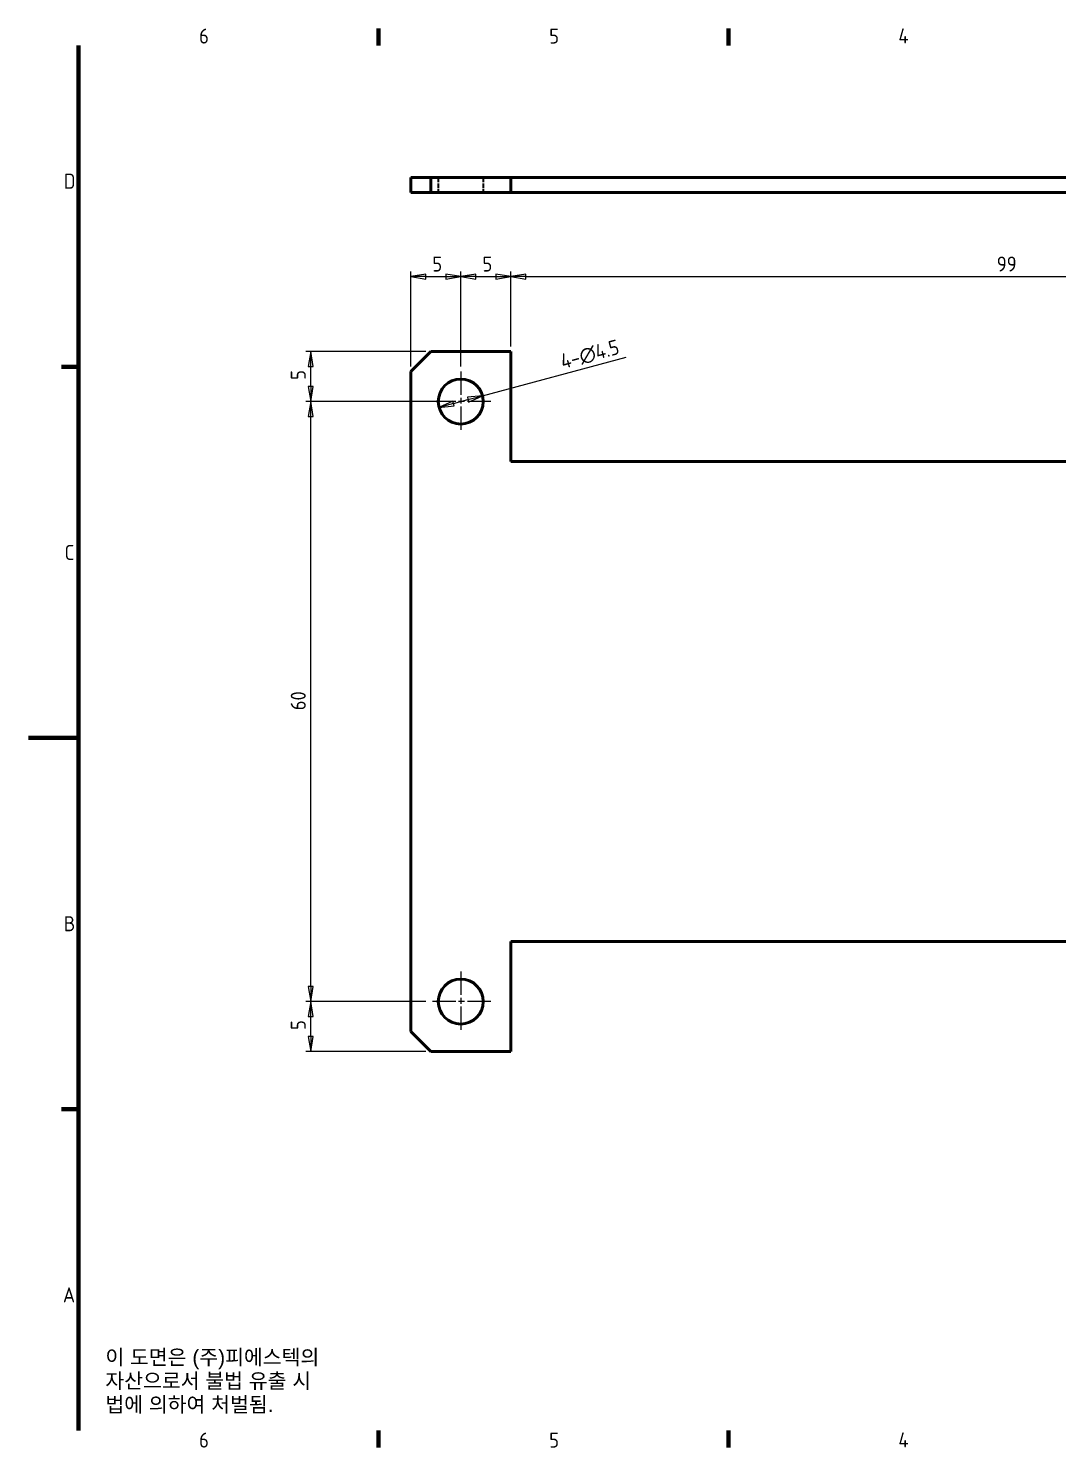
# Model space of a CAD drawing. Header units: millimetres. Extents: x 0 to 210, y 0 to 149.
# Drawn here: x 0 to 102.9, y 3.3 to 145.2 of the extents above; entities that cross this region are included whole.
import ezdxf

# ---------------------------------------------------------------- set-up
doc = ezdxf.new("R2010")
doc.units = ezdxf.units.MM
doc.header["$LTSCALE"] = 0.5
doc.linetypes.add('CHAIN', pattern=[0.3543, 0.2362, -0.0295, 0.0591, -0.0295])
doc.linetypes.add('DASHED', pattern=[0.2067, 0.1654, -0.0413])
doc.layers.get('0').update_dxf_attribs({"lineweight": 25})
for name, color, linetype, lineweight in [('가려진 것(ISO)', 5, 'DASHED', 35), ('가시적인 것(ISO)', 7, 'Continuous', 50), ('경계(ISO)', 7, 'Continuous', 70), ('기호(ISO)', 7, 'Continuous', 25), ('중심 표식(ISO)', 1, 'Continuous', 25), ('치수(ISO)', 7, 'Continuous', 25)]:
    doc.layers.add(name, color=color, linetype=linetype, lineweight=lineweight)
doc.styles.add('ISO Proportional', font='arial.ttf')
doc.styles.add('ISO ProportionalPSTEK', font='isocp.shx')
doc.dimstyles.new('PSTEK', dxfattribs={"dimscale": 0.5, "dimtxt": 3, "dimasz": 3, "dimexe": 1, "dimexo": 1, "dimgap": 1, "dimtad": 1, "dimrnd": 1e-08, "dimdsep": 46, "dimtxsty": 'ISO ProportionalPSTEK', "dimblk": 'Filled-1', "dimcen": 0.09, "dimdle": 10, "dimclrd": 3, "dimclre": 3, "dimclrt": 1, "dimadec": 1, "dimazin": 2, "dimtfac": 1, "dimtmove": 0, "dimatfit": 3, "dimfxl": 0, "dimtolj": 1, "dimlwd": -1, "dimlwe": -1, "dimarcsym": 0})

# ---------------------------------------------------------------- blocks, each defined once
blk = doc.blocks.new('경계 Default Border')
at = {"layer": '경계(ISO)'}
for p, q in [((70, 287), (70, 290.4)), ((140, 287), (140, 290.4)), ((10, 222.75), (6.6, 222.75)), ((10, 74.25), (6.6, 74.25)), ((70, 10), (70, 6.6)), ((140, 10), (140, 6.6))]:
    blk.add_line(p, q, dxfattribs=at)
at = {"layer": '경계(ISO)', "flags": 128}
for points in [[(10, 10), (10, 287)], [(0, 148.5), (10, 148.5)]]:
    blk.add_lwpolyline(points, dxfattribs=at)
at = {"layer": '경계(ISO)', "color": 1, "char_height": 3, "attachment_point": 7, "style": 'ISO ProportionalPSTEK'}
for s, insert in [('6', (34.14, 287.37)), ('5', (104.14, 287.37)), ('4', (173.97, 287.4)), ('D', (7.08, 258.35)), ('C', (7.24, 184.1)), ('B', (7.08, 109.85)), ('A', (6.91, 35.62)), ('6', (34.14, 6.57)), ('5', (104.14, 6.57)), ('4', (173.97, 6.6))]:
    blk.add_mtext(s, dxfattribs=dict(at, insert=insert))
blk = doc.blocks.new('Filled-1')
at = {"color": 0}
for p, q in [((0, 0), (-1, 0.167)), ((-1, 0.167), (-1, -0.167)), ((-1, 0), (0, 0)), ((-1, -0.167), (0, 0))]:
    blk.add_line(p, q, dxfattribs=at)
at = {"color": 0, "flags": 128}
blk.add_lwpolyline([(-1, -0.167), (0, 0)], dxfattribs=at)
at = {"color": 0}
blk.add_solid([(-1, -0.167), (0, 0), (-1, 0.167), (-1, -0.167)], dxfattribs=at)
blk = doc.blocks.new('*D14')
at = {"layer": 'Defpoints', "color": 0}
for p in [(43.23, 120.39), (38.23, 110.89), (43.23, 110.89)]:
    blk.add_point(p, dxfattribs=at)
at = {"layer": '치수(ISO)', "color": 3}
for p, q in [((38.23, 111.39), (38.23, 120.89)), ((43.23, 111.39), (43.23, 120.89)), ((39.73, 120.39), (41.73, 120.39))]:
    blk.add_line(p, q, dxfattribs=at)
at = {"layer": '치수(ISO)', "color": 3, "xscale": 1.5, "yscale": 1.5, "zscale": 1.5, "rotation": 180}
blk.add_blockref('Filled-1', (38.23, 120.39), dxfattribs=at)
at = {"layer": '치수(ISO)', "color": 3, "xscale": 1.5, "yscale": 1.5, "zscale": 1.5}
blk.add_blockref('Filled-1', (43.23, 120.39), dxfattribs=at)
at = {"layer": '치수(ISO)', "color": 1, "insert": (40.39, 122.39), "char_height": 1.5, "attachment_point": 1, "style": 'ISO ProportionalPSTEK'}
blk.add_mtext('\\A1;5', dxfattribs=at)
blk = doc.blocks.new('*D15')
at = {"layer": 'Defpoints', "color": 0}
for p in [(48.23, 120.39), (48.23, 112.89), (43.23, 110.89)]:
    blk.add_point(p, dxfattribs=at)
at = {"layer": '치수(ISO)', "color": 3}
for p, q in [((43.23, 111.39), (43.23, 120.89)), ((48.23, 113.39), (48.23, 120.89)), ((44.73, 120.39), (46.73, 120.39))]:
    blk.add_line(p, q, dxfattribs=at)
at = {"layer": '치수(ISO)', "color": 3, "xscale": 1.5, "yscale": 1.5, "zscale": 1.5, "rotation": 180}
blk.add_blockref('Filled-1', (43.23, 120.39), dxfattribs=at)
at = {"layer": '치수(ISO)', "color": 3, "xscale": 1.5, "yscale": 1.5, "zscale": 1.5}
blk.add_blockref('Filled-1', (48.23, 120.39), dxfattribs=at)
at = {"layer": '치수(ISO)', "color": 1, "insert": (45.4, 122.39), "char_height": 1.5, "attachment_point": 1, "style": 'ISO ProportionalPSTEK'}
blk.add_mtext('\\A1;5', dxfattribs=at)
blk = doc.blocks.new('*D16')
at = {"layer": 'Defpoints', "color": 0}
for p in [(147.23, 120.39), (48.23, 112.89), (147.23, 112.89)]:
    blk.add_point(p, dxfattribs=at)
at = {"layer": '치수(ISO)', "color": 3}
for p, q in [((48.23, 113.39), (48.23, 120.89)), ((147.23, 113.39), (147.23, 120.89)), ((49.73, 120.39), (145.73, 120.39))]:
    blk.add_line(p, q, dxfattribs=at)
at = {"layer": '치수(ISO)', "color": 3, "xscale": 1.5, "yscale": 1.5, "zscale": 1.5, "rotation": 180}
blk.add_blockref('Filled-1', (48.23, 120.39), dxfattribs=at)
at = {"layer": '치수(ISO)', "color": 3, "xscale": 1.5, "yscale": 1.5, "zscale": 1.5}
blk.add_blockref('Filled-1', (147.23, 120.39), dxfattribs=at)
at = {"layer": '치수(ISO)', "color": 1, "insert": (96.82, 122.39), "char_height": 1.5, "attachment_point": 1, "style": 'ISO ProportionalPSTEK'}
blk.add_mtext('\\A1;99', dxfattribs=at)
blk = doc.blocks.new('*D19')
at = {"layer": 'Defpoints', "color": 0}
for p in [(28.23, 112.89), (40.23, 112.89), (43.23, 107.89)]:
    blk.add_point(p, dxfattribs=at)
at = {"layer": '치수(ISO)', "color": 3}
for p, q in [((39.73, 112.89), (27.73, 112.89)), ((28.23, 109.39), (28.23, 111.39)), ((42.73, 107.89), (27.73, 107.89))]:
    blk.add_line(p, q, dxfattribs=at)
at = {"layer": '치수(ISO)', "color": 3, "xscale": 1.5, "yscale": 1.5, "zscale": 1.5}
for p, rotation in [((28.23, 112.89), 90), ((28.23, 107.89), 270)]:
    blk.add_blockref('Filled-1', p, dxfattribs=dict(at, rotation=rotation))
at = {"layer": '치수(ISO)', "color": 1, "insert": (26.23, 110.06), "char_height": 1.5, "attachment_point": 1, "rotation": 90, "style": 'ISO ProportionalPSTEK'}
blk.add_mtext('\\A1;5', dxfattribs=at)
blk = doc.blocks.new('*D20')
at = {"layer": 'Defpoints', "color": 0}
for p in [(28.23, 107.89), (43.23, 107.89), (40.23, 47.89)]:
    blk.add_point(p, dxfattribs=at)
at = {"layer": '치수(ISO)', "color": 3}
for p, q in [((42.73, 107.89), (27.73, 107.89)), ((28.23, 49.39), (28.23, 106.39)), ((39.73, 47.89), (27.73, 47.89))]:
    blk.add_line(p, q, dxfattribs=at)
at = {"layer": '치수(ISO)', "color": 3, "xscale": 1.5, "yscale": 1.5, "zscale": 1.5}
for p, rotation in [((28.23, 107.89), 90), ((28.23, 47.89), 270)]:
    blk.add_blockref('Filled-1', p, dxfattribs=dict(at, rotation=rotation))
at = {"layer": '치수(ISO)', "color": 1, "insert": (26.23, 77.02), "char_height": 1.5, "attachment_point": 1, "rotation": 90, "style": 'ISO ProportionalPSTEK'}
blk.add_mtext('\\A1;60', dxfattribs=at)
blk = doc.blocks.new('*D21')
at = {"layer": 'Defpoints', "color": 0}
for p in [(28.23, 47.89), (40.23, 47.89), (40.23, 42.89)]:
    blk.add_point(p, dxfattribs=at)
at = {"layer": '치수(ISO)', "color": 3}
for p, q in [((39.73, 47.89), (27.73, 47.89)), ((28.23, 44.39), (28.23, 46.39)), ((39.73, 42.89), (27.73, 42.89))]:
    blk.add_line(p, q, dxfattribs=at)
at = {"layer": '치수(ISO)', "color": 3, "xscale": 1.5, "yscale": 1.5, "zscale": 1.5}
for p, rotation in [((28.23, 47.89), 90), ((28.23, 42.89), 270)]:
    blk.add_blockref('Filled-1', p, dxfattribs=dict(at, rotation=rotation))
at = {"layer": '치수(ISO)', "color": 1, "insert": (26.23, 45.05), "char_height": 1.5, "attachment_point": 1, "rotation": 90, "style": 'ISO ProportionalPSTEK'}
blk.add_mtext('\\A1;5', dxfattribs=at)
blk = doc.blocks.new('*D26')
at = {"layer": 'Defpoints', "color": 0}
for p in [(45.4, 108.47), (41.05, 107.3)]:
    blk.add_point(p, dxfattribs=at)
at = {"layer": '치수(ISO)', "color": 3}
for p, q in [((45.4, 108.47), (59.76, 112.32)), ((42.5, 107.69), (43.95, 108.08))]:
    blk.add_line(p, q, dxfattribs=at)
at = {"layer": '치수(ISO)', "color": 3, "xscale": 1.5, "yscale": 1.5, "zscale": 1.5}
for p, rotation in [((41.05, 107.3), 194.999999999997), ((45.4, 108.47), 14.99999999999698)]:
    blk.add_blockref('Filled-1', p, dxfattribs=dict(at, rotation=rotation))
at = {"layer": '치수(ISO)', "color": 1, "insert": (53.05, 112.59), "char_height": 1.5, "attachment_point": 1, "rotation": 15, "style": 'ISO ProportionalPSTEK'}
blk.add_mtext('\\A1;4-∅4.5', dxfattribs=at)

msp = doc.modelspace()

# ---------------------------------------------------------------- linework, layer by layer
at = {"layer": '가려진 것(ISO)', "ltscale": 5.71399}
for p, q in [((40.977, 130.3), (40.977, 128.8)), ((45.477, 130.3), (45.477, 128.8))]:
    msp.add_line(p, q, dxfattribs=at)
at = {"layer": '가시적인 것(ISO)'}
for p, q in [((40.227, 130.3), (38.227, 130.3)), ((38.227, 130.3), (38.227, 128.8)), ((40.227, 128.8), (40.227, 130.3)), ((40.227, 130.3), (48.227, 130.3)), ((48.227, 130.3), (147.227, 130.3)), ((48.227, 128.8), (48.227, 130.3)), ((38.227, 128.8), (40.227, 128.8)), ((48.227, 128.8), (40.227, 128.8)), ((147.227, 128.8), (48.227, 128.8)), ((38.227, 110.887), (40.227, 112.887)), ((48.227, 112.887), (40.227, 112.887)), ((48.227, 101.887), (48.227, 112.887)), ((38.227, 110.887), (38.227, 44.887)), ((147.227, 101.887), (48.227, 101.887)), ((48.227, 53.887), (147.227, 53.887)), ((48.227, 42.887), (48.227, 53.887)), ((40.227, 42.887), (38.227, 44.887)), ((40.227, 42.887), (48.227, 42.887))]:
    msp.add_line(p, q, dxfattribs=at)
for centre in [(43.227, 107.887), (43.227, 47.887)]:
    msp.add_circle(centre, 2.25, dxfattribs=at)
at = {"layer": '중심 표식(ISO)', "linetype": 'CHAIN', "ltscale": 19.757267}
for p, q in [((43.227, 110.887), (43.227, 104.887)), ((46.227, 107.887), (40.227, 107.887)), ((43.227, 50.887), (43.227, 44.887)), ((46.227, 47.887), (40.227, 47.887))]:
    msp.add_line(p, q, dxfattribs=at)

# ---------------------------------------------------------------- block references
at = {"xscale": 0.5, "yscale": 0.5, "zscale": 0.5}
msp.add_blockref('경계 Default Border', (0, 0), dxfattribs=at)

# ---------------------------------------------------------------- texts
at = {"layer": '기호(ISO)', "color": 7, "insert": (7.697, 13.078), "char_height": 1.5, "width": 25.62007, "attachment_point": 1, "line_spacing_factor": 0.944221, "style": 'ISO Proportional'}
msp.add_mtext('{\\fArial|b0|i0;이 도면은 (주)피에스텍의\\P자산으로서 불법 유출 시 \\P법에 의하여 처벌됨.}', dxfattribs=at)

# ---------------------------------------------------------------- dimensions: what is measured, and where the dimension line sits
at = {"layer": '치수(ISO)', "color": 3}
for base, p1, p2, angle, override, picture, middle in [((43.227, 120.387), (38.227, 110.887), (43.227, 110.887), 180, {"dimdec": 2, "dimblk2": 'Filled-1', "dimsah": 1, "dimtp": 0, "dimtm": 0, "dimtdec": 2, "dimtofl": 0, "dimatfit": 1}, '*D14', (40.722, 120.387)), ((48.227, 120.387), (43.227, 110.887), (48.227, 112.887), 180, {"dimdec": 2, "dimblk1": 'Filled-1', "dimblk2": 'Filled-1', "dimsah": 1, "dimtp": 0, "dimtm": 0, "dimtdec": 2, "dimtofl": 0, "dimatfit": 1}, '*D15', (45.732, 120.387)), ((147.227, 120.387), (48.227, 112.887), (147.227, 112.887), 180, {"dimdec": 2, "dimblk1": 'Filled-1', "dimblk2": 'Filled-1', "dimsah": 1, "dimtp": 0, "dimtm": 0, "dimtdec": 2, "dimtofl": 0, "dimatfit": 1}, '*D16', (97.732, 120.387)), ((28.227, 112.887), (43.227, 107.887), (40.227, 112.887), 90, {"dimdec": 2, "dimblk1": 'Filled-1', "dimsah": 1, "dimtp": 0, "dimtm": 0, "dimtdec": 2, "dimtofl": 0, "dimatfit": 1}, '*D19', (28.227, 110.392)), ((28.227, 107.887), (40.227, 47.887), (43.227, 107.887), 90, {"dimdec": 2, "dimblk1": 'Filled-1', "dimblk2": 'Filled-1', "dimsah": 1, "dimtp": 0, "dimtm": 0, "dimtdec": 2, "dimtofl": 0, "dimatfit": 1}, '*D20', (28.227, 77.892)), ((28.227, 47.887), (40.227, 42.887), (40.227, 47.887), 90, {"dimdec": 2, "dimblk2": 'Filled-1', "dimsah": 1, "dimtp": 0, "dimtm": 0, "dimtdec": 2, "dimtofl": 0, "dimatfit": 1}, '*D21', (28.227, 45.382))]:
    dim = msp.add_linear_dim(base=base, p1=p1, p2=p2, angle=angle, dimstyle='PSTEK', override=override, dxfattribs=at)
    dim.commit()
    dim.dimension.update_dxf_attribs({"geometry": picture, "text_midpoint": middle, "dimtype": 160})
dim = msp.add_diameter_dim_2p(p1=(41.053, 107.304), p2=(45.4, 108.469), text='4-<>', dimstyle='PSTEK', override={"dimdec": 2, "dimlfac": 1, "dimtp": 0, "dimtm": 0, "dimtdec": 2, "dimatfit": 2}, dxfattribs=at)
dim.commit()
dim.dimension.update_dxf_attribs({"geometry": '*D26', "text_midpoint": (56.42, 111.422), "dimtype": 163})

doc.saveas('drawing.dxf')
